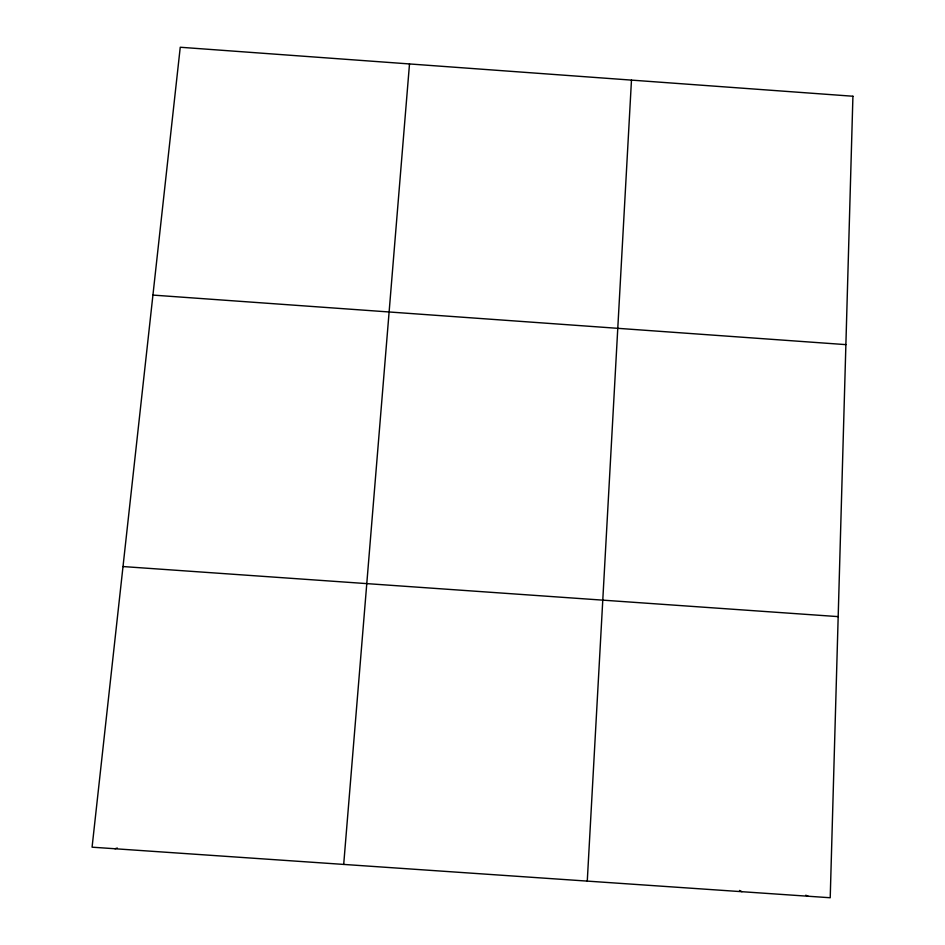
<?xml version="1.0" encoding="UTF-8"?>
<svg xmlns="http://www.w3.org/2000/svg" width="945" height="945" viewBox="0 0 945 945"><rect width="100%" height="100%" fill="white"/><g stroke="black" fill="none" stroke-linecap="round" stroke-linejoin="round"><path stroke-width="1.42" d="M587.27 881.106L631.473 80.112M343.696 864.427L409.504 63.941M114.983 848.752L117.322 848.043M123.004 566.551L838.18 616.624M152.925 295.088L845.893 344.63M805.754 895.21L808.152 896.238M739.51 890.45L741.943 891.702M852.922 96.236L830.218 897.75L92.078 847.181L180.247 47.25L852.922 96.236"/></g></svg>
